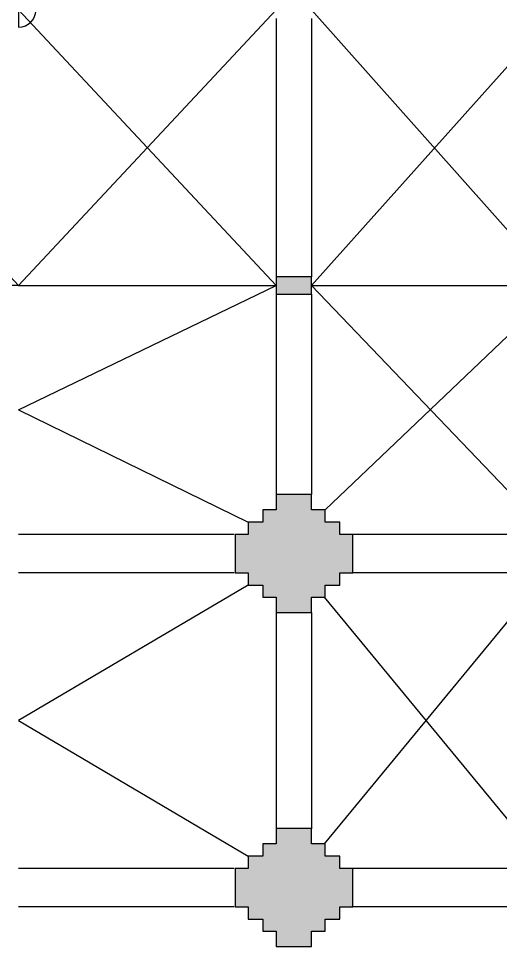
# Model space of a CAD drawing. Extents: x 77 to 121, y -270 to -21.
# Drawn here: x 97.76 to 106.3, y -269.52 to -253.08 of the extents above; entities that cross this region are included whole.
import ezdxf

# ---------------------------------------------------------------- set-up
doc = ezdxf.new("R2010")
doc.units = 0
for name, color, linetype in [('BASE_PLAN', 7, 'CONTINUOUS'), ('POCHE', 7, 'CONTINUOUS'), ('VAULT_LINES', 7, 'CONTINUOUS')]:
    doc.layers.add(name, color=color, linetype=linetype)

# ---------------------------------------------------------------- blocks, each defined once
blk = doc.blocks.new('*U1')
at = {"layer": 'POCHE', "linetype": 'CONTINUOUS', "extrusion": (0, 0, -1)}
for points in [[(-102.952, -257.959), (-102.952, -257.656), (-102.325, -257.959)], [(-102.325, -257.959), (-102.952, -257.656), (-102.325, -257.656)]]:
    blk.add_solid(points, dxfattribs=at)
at = {"layer": 'POCHE', "linetype": 'CONTINUOUS'}
for points in [[(102.325, -257.959), (102.325, -257.656), (102.325, -257.959)], [(102.952, -257.959), (102.952, -257.656), (102.952, -257.656)]]:
    blk.add_solid(points, dxfattribs=at)
blk = doc.blocks.new('*U10')
at = {"layer": 'POCHE', "linetype": 'CONTINUOUS', "extrusion": (0, 0, -1)}
for points in [[(-102.952, -261.781), (-102.952, -261.513), (-102.325, -263.6)], [(-102.325, -261.781), (-102.952, -261.513), (-102.325, -261.513)], [(-102.325, -263.6), (-102.952, -261.513), (-102.325, -263.331)], [(-102.325, -263.331), (-102.952, -261.513), (-102.325, -261.781)], [(-102.325, -263.331), (-102.325, -261.781), (-102.085, -263.331)], [(-102.085, -261.999), (-102.325, -261.781), (-102.085, -261.781)], [(-102.085, -263.331), (-102.325, -261.781), (-102.085, -263.114)], [(-102.085, -263.114), (-102.325, -261.781), (-102.085, -261.999)], [(-102.952, -263.331), (-102.952, -261.781), (-102.325, -263.6)], [(-103.192, -261.999), (-103.192, -261.781), (-102.952, -263.331)], [(-102.952, -263.331), (-103.192, -261.781), (-102.952, -261.781)], [(-102.085, -263.114), (-102.085, -261.999), (-101.826, -263.114)], [(-101.826, -262.217), (-102.085, -261.999), (-101.826, -261.999)], [(-101.826, -263.114), (-102.085, -261.999), (-101.826, -262.896)], [(-101.826, -262.896), (-102.085, -261.999), (-101.826, -262.217)], [(-103.192, -263.114), (-103.192, -261.999), (-102.952, -263.331)], [(-103.451, -262.217), (-103.451, -261.999), (-103.192, -263.114)], [(-103.192, -263.114), (-103.451, -261.999), (-103.192, -261.999)], [(-101.826, -262.896), (-101.826, -262.217), (-101.597, -262.896)], [(-101.597, -262.896), (-101.826, -262.217), (-101.597, -262.217)], [(-103.451, -262.896), (-103.451, -262.217), (-103.192, -263.114)], [(-103.68, -262.896), (-103.68, -262.217), (-103.451, -262.896)], [(-103.451, -262.896), (-103.68, -262.217), (-103.451, -262.217)], [(-103.451, -263.114), (-103.451, -262.896), (-103.192, -263.114)], [(-103.192, -263.331), (-103.192, -263.114), (-102.952, -263.331)], [(-102.952, -263.6), (-102.952, -263.331), (-102.325, -263.6)]]:
    blk.add_solid(points, dxfattribs=at)
blk = doc.blocks.new('*U11')
at = {"layer": 'POCHE', "linetype": 'CONTINUOUS', "extrusion": (0, 0, -1)}
for points in [[(-102.952, -267.699), (-102.952, -267.431), (-102.325, -269.518)], [(-102.325, -267.699), (-102.952, -267.431), (-102.325, -267.431)], [(-102.325, -269.518), (-102.952, -267.431), (-102.325, -269.249)], [(-102.325, -269.249), (-102.952, -267.431), (-102.325, -267.699)], [(-102.325, -269.249), (-102.325, -267.699), (-102.085, -269.249)], [(-102.085, -267.917), (-102.325, -267.699), (-102.085, -267.699)], [(-102.085, -269.249), (-102.325, -267.699), (-102.085, -269.032)], [(-102.085, -269.032), (-102.325, -267.699), (-102.085, -267.917)], [(-102.952, -269.249), (-102.952, -267.699), (-102.325, -269.518)], [(-103.192, -267.917), (-103.192, -267.699), (-102.952, -269.249)], [(-102.952, -269.249), (-103.192, -267.699), (-102.952, -267.699)], [(-102.085, -269.032), (-102.085, -267.917), (-101.826, -269.032)], [(-101.826, -268.135), (-102.085, -267.917), (-101.826, -267.917)], [(-101.826, -269.032), (-102.085, -267.917), (-101.826, -268.814)], [(-101.826, -268.814), (-102.085, -267.917), (-101.826, -268.135)], [(-103.192, -269.032), (-103.192, -267.917), (-102.952, -269.249)], [(-103.451, -268.135), (-103.451, -267.917), (-103.192, -269.032)], [(-103.192, -269.032), (-103.451, -267.917), (-103.192, -267.917)], [(-101.826, -268.814), (-101.826, -268.135), (-101.597, -268.814)], [(-101.597, -268.814), (-101.826, -268.135), (-101.597, -268.135)], [(-103.451, -268.814), (-103.451, -268.135), (-103.192, -269.032)], [(-103.68, -268.814), (-103.68, -268.135), (-103.451, -268.814)], [(-103.451, -268.814), (-103.68, -268.135), (-103.451, -268.135)], [(-103.451, -269.032), (-103.451, -268.814), (-103.192, -269.032)], [(-103.192, -269.249), (-103.192, -269.032), (-102.952, -269.249)], [(-102.952, -269.518), (-102.952, -269.249), (-102.325, -269.518)]]:
    blk.add_solid(points, dxfattribs=at)

msp = doc.modelspace()

# ---------------------------------------------------------------- linework, layer by layer
at = {"layer": 'BASE_PLAN'}
for p, q in [((102.325, -253.075), (102.325, -257.656)), ((102.952, -253.075), (102.952, -257.656)), ((102.952, -257.656), (102.325, -257.656)), ((102.325, -257.656), (102.325, -257.959)), ((102.952, -257.959), (102.952, -257.656)), ((97.755, -257.807), (93.185, -257.807)), ((97.755, -257.807), (102.325, -257.807)), ((102.952, -257.807), (106.504, -257.807)), ((102.325, -257.959), (102.952, -257.959)), ((102.325, -257.959), (102.325, -261.513)), ((102.952, -257.959), (102.952, -261.513)), ((102.952, -261.513), (102.325, -261.513)), ((102.952, -261.513), (102.325, -261.513)), ((102.325, -261.513), (102.325, -261.781)), ((102.952, -261.781), (102.952, -261.513)), ((102.325, -261.781), (102.085, -261.781)), ((102.085, -261.781), (102.085, -261.999)), ((103.192, -261.781), (102.952, -261.781)), ((103.192, -261.999), (103.192, -261.781)), ((102.085, -261.999), (101.826, -261.999)), ((101.826, -261.999), (101.826, -262.217)), ((103.451, -261.999), (103.192, -261.999)), ((103.451, -262.217), (103.451, -261.999)), ((101.578, -262.217), (97.755, -262.217)), ((101.826, -262.217), (101.597, -262.217)), ((101.597, -262.217), (101.597, -262.896)), ((103.68, -262.217), (103.451, -262.217)), ((106.504, -262.217), (103.662, -262.217)), ((103.68, -262.896), (103.68, -262.217)), ((101.578, -262.896), (97.755, -262.896)), ((101.597, -262.896), (101.826, -262.896)), ((101.826, -262.896), (101.826, -263.114)), ((103.451, -263.114), (103.451, -262.896)), ((103.451, -262.896), (103.68, -262.896)), ((106.504, -262.896), (103.662, -262.896)), ((101.826, -263.114), (102.085, -263.114)), ((102.085, -263.114), (102.085, -263.331)), ((103.192, -263.331), (103.192, -263.114)), ((103.192, -263.114), (103.451, -263.114)), ((102.085, -263.331), (102.325, -263.331)), ((102.325, -263.331), (102.325, -263.6)), ((102.952, -263.6), (102.952, -263.331)), ((102.952, -263.331), (103.192, -263.331)), ((102.325, -263.6), (102.952, -263.6)), ((102.325, -263.6), (102.325, -267.431)), ((102.952, -263.6), (102.952, -267.434)), ((102.952, -267.431), (102.325, -267.431)), ((102.325, -267.431), (102.325, -267.699)), ((102.952, -267.699), (102.952, -267.431)), ((102.325, -267.699), (102.085, -267.699)), ((102.085, -267.699), (102.085, -267.917)), ((103.192, -267.699), (102.952, -267.699)), ((103.192, -267.917), (103.192, -267.699)), ((102.085, -267.917), (101.826, -267.917)), ((101.826, -267.917), (101.826, -268.135)), ((103.451, -267.917), (103.192, -267.917)), ((103.451, -268.135), (103.451, -267.917)), ((101.578, -268.135), (97.755, -268.135)), ((101.826, -268.135), (101.597, -268.135)), ((101.597, -268.135), (101.597, -268.814)), ((103.68, -268.135), (103.451, -268.135)), ((106.504, -268.135), (103.662, -268.135)), ((103.68, -268.814), (103.68, -268.135)), ((101.578, -268.814), (97.755, -268.814)), ((101.597, -268.814), (101.826, -268.814)), ((101.826, -268.814), (101.826, -269.032)), ((103.451, -269.032), (103.451, -268.814)), ((103.451, -268.814), (103.68, -268.814)), ((106.504, -268.814), (103.662, -268.814)), ((101.826, -269.032), (102.085, -269.032)), ((102.085, -269.032), (102.085, -269.249)), ((103.192, -269.249), (103.192, -269.032)), ((103.192, -269.032), (103.451, -269.032)), ((102.085, -269.249), (102.325, -269.249)), ((102.325, -269.249), (102.325, -269.518)), ((102.952, -269.518), (102.952, -269.249)), ((102.952, -269.249), (103.192, -269.249)), ((102.325, -269.518), (102.952, -269.518))]:
    msp.add_line(p, q, dxfattribs=at)
at = {"layer": 'VAULT_LINES'}
for p, q in [((93.185, -252.923), (97.755, -257.807)), ((102.325, -252.923), (97.755, -257.807)), ((97.755, -252.923), (102.325, -257.807)), ((97.755, -252.923), (97.755, -253.232)), ((102.952, -252.923), (106.912, -257.379)), ((106.939, -253.352), (102.952, -257.807)), ((97.755, -260.012), (102.325, -257.807)), ((102.952, -257.807), (106.912, -261.946)), ((106.912, -258.236), (103.192, -261.781)), ((97.755, -260.012), (101.826, -261.999)), ((101.826, -263.114), (97.755, -265.515)), ((106.912, -263.166), (103.174, -267.699)), ((103.174, -263.331), (106.912, -267.864)), ((97.755, -265.515), (101.826, -267.917))]:
    msp.add_line(p, q, dxfattribs=at)
msp.add_arc((97.756, -252.923), 0.309, 269.8918, 359.8913, dxfattribs=at)

# ---------------------------------------------------------------- block references
at = {"layer": 'POCHE'}
for name in ['*U1', '*U10', '*U11']:
    msp.add_blockref(name, (0, 0), dxfattribs=at)

doc.saveas('drawing.dxf')
